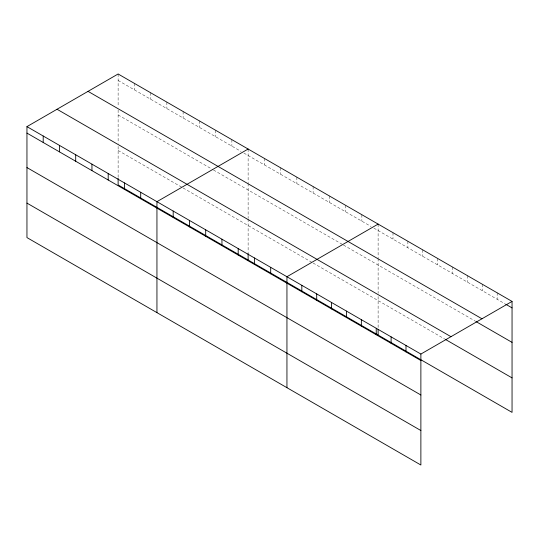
<?xml version="1.0" encoding="UTF-8"?>
<svg xmlns="http://www.w3.org/2000/svg" width="539" height="539" viewBox="0 0 539 539"><rect width="100%" height="100%" fill="white"/><g stroke="black" fill="none" stroke-linecap="round" stroke-linejoin="round"><path stroke-width="0.4" stroke-dasharray="2.69 2.02" d="M118.122 80.459L241.054 151.432M243.877 153.063L371.048 226.481M373.877 228.112L504.962 303.794M118.122 114.935L212.797 169.596M213.498 170.001L342.791 244.645M343.498 245.056L475.203 321.096M118.122 150.462L182.418 187.585M183.119 187.99L311.704 262.23M313.119 263.045L444.729 339.031M497.167 292.825L497.167 299.293M482.284 284.235L482.284 290.703M467.407 275.638L467.407 282.113M452.524 267.048L452.524 273.522M437.641 258.457L437.641 264.925M422.758 249.867L422.758 256.335M407.882 241.27L407.882 247.745M392.998 232.68L392.998 239.154M378.115 224.089L378.115 257.655M378.115 258.477L378.115 293.304M378.115 296.531L378.115 328.48M361.864 214.711L361.864 221.179M345.614 205.325L345.614 211.8M329.369 195.947L329.369 202.415M313.119 186.561L313.119 193.036M296.868 177.183L296.868 183.651M280.617 167.797L280.617 174.272M264.366 158.419L264.366 164.887M248.122 149.033L248.122 182.6M248.122 183.422L248.122 218.248M248.122 219.056L248.122 252.609M231.871 139.655L231.871 146.13M215.62 130.276L215.62 136.744M199.369 120.891L199.369 127.366M183.119 111.512L183.119 117.98M166.874 102.127L166.874 108.602M150.624 92.748L150.624 99.216M134.373 83.363L134.373 89.838M118.122 73.984L118.122 106.729M118.122 110.01L118.122 143.199M118.122 146.426L118.122 177.56"/><path stroke-width="0.81" d="M26.95 126.625L420.878 354.056L420.878 465.016L26.95 237.584L26.95 126.625L118.122 73.984L512.05 301.416L512.05 412.375L118.122 184.944L118.122 178.375M248.122 149.033L156.943 201.674L156.943 312.633M378.115 224.089L286.943 276.729L286.943 387.689M420.878 354.056L512.05 301.416M505.67 304.205L512.05 307.89M88.039 91.354L481.96 318.785M475.91 321.507L512.05 342.366M57.04 109.249L450.961 336.686M445.436 339.435L512.05 377.893M26.95 133.093L420.878 360.524M26.95 167.575L420.878 395.006M26.95 203.102L420.878 430.533M405.995 345.465L405.995 351.933M391.112 336.868L391.112 343.343M378.115 329.302L378.115 335.049M376.229 328.278L376.229 334.753M361.352 319.688L361.352 326.156M346.469 311.097L346.469 317.565M331.586 302.5L331.586 308.975M316.703 293.91L316.703 300.385M301.827 285.32L301.827 291.794M270.693 267.344L270.693 273.819M254.442 257.965L254.442 264.433M248.122 253.431L248.122 260M238.191 248.58L238.191 255.055M221.947 239.201L221.947 245.676M205.696 229.823L205.696 236.291M189.445 220.438L189.445 226.912M173.194 211.059L173.194 217.527M140.699 192.295L140.699 198.763M124.448 182.91L124.448 189.384M108.198 173.531L108.198 179.999M91.947 164.146L91.947 170.62M75.696 154.767L75.696 161.242M59.452 145.389L59.452 151.857M43.201 136.003L43.201 142.478"/></g></svg>
